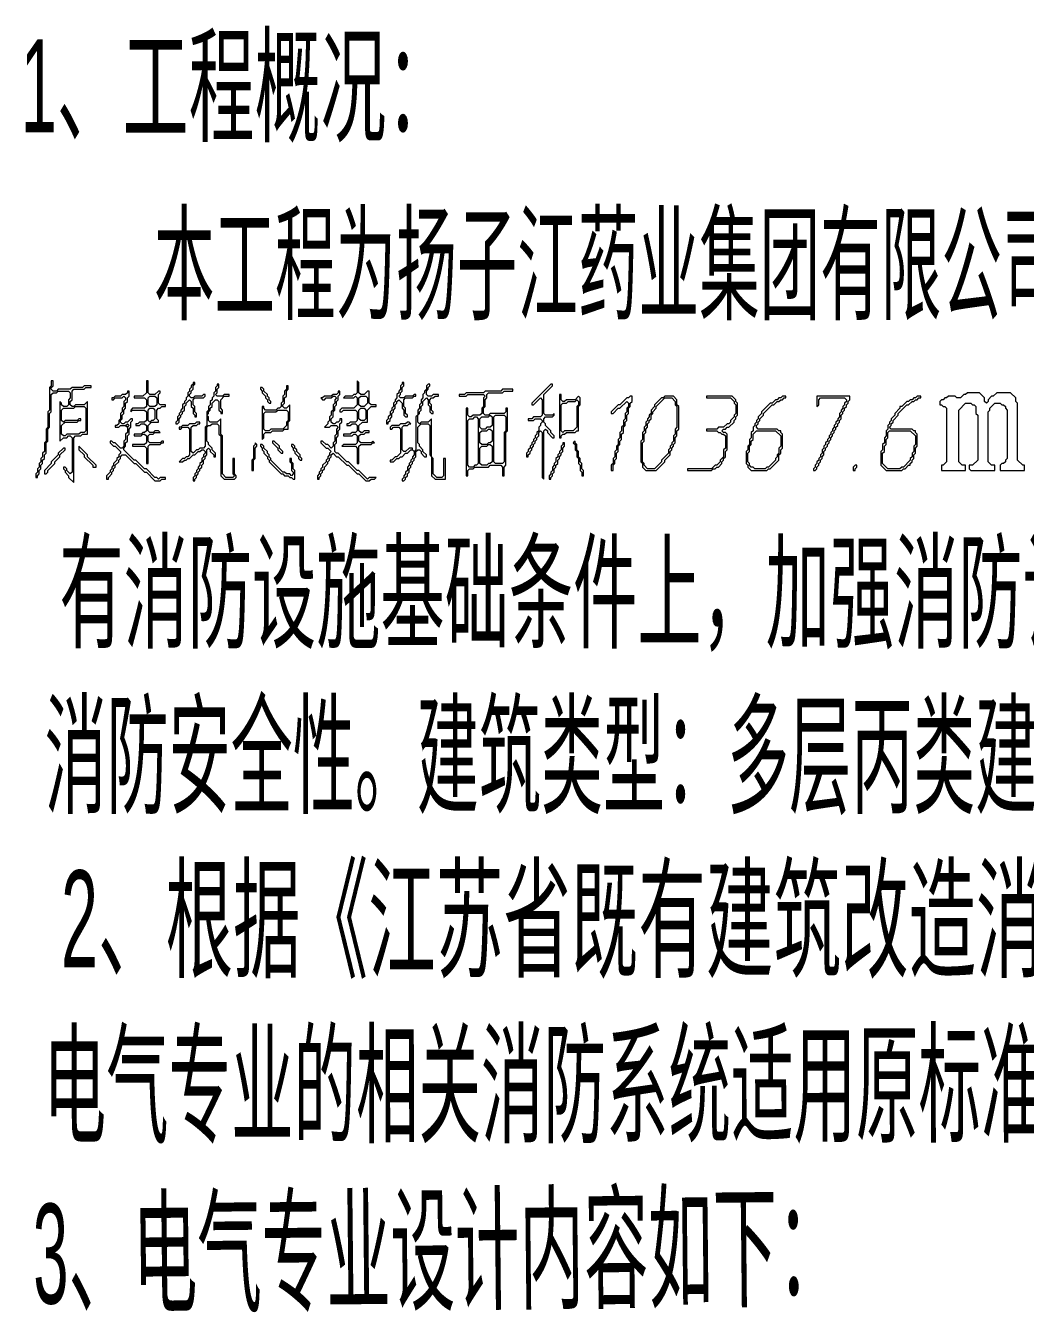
# Model space of a CAD drawing. Header units: millimetres. Extents: x 24 to 865, y 18 to 612.
# Drawn here: x 478.1 to 528.8, y 386.9 to 452.1 of the extents above; entities that cross this region are included whole.
import ezdxf

# ---------------------------------------------------------------- set-up
doc = ezdxf.new("R2010")
doc.units = ezdxf.units.MM
doc.layers.add('OCR_TEXT', color=6, linetype='CONTINUOUS', lineweight=0)
doc.layers.add('TRACE_TEXT_SYMBOL', color=6, linetype='CONTINUOUS', lineweight=0)
doc.styles.add('wqy-unicode', font='wqy-unicode')

msp = doc.modelspace()

# ---------------------------------------------------------------- linework, layer by layer
at = {"layer": 'TRACE_TEXT_SYMBOL', "color": 6}
for points in [[(479.404, 434.126), (479.404, 433.863), (479.316, 433.775), (479.316, 432.637), (479.228, 432.549), (479.228, 431.761), (479.141, 431.673), (479.141, 431.06), (479.053, 430.973), (479.053, 430.535), (478.966, 430.447), (478.966, 430.272), (478.878, 430.185), (478.878, 430.009), (478.791, 429.922), (478.791, 429.747), (478.703, 429.659), (478.703, 429.484), (478.615, 429.396), (478.615, 429.221), (478.703, 429.221), (478.703, 429.309), (478.791, 429.396), (478.791, 429.572), (478.878, 429.659), (478.878, 429.834), (478.966, 429.922), (478.966, 430.097), (479.053, 430.185), (479.053, 430.36), (479.141, 430.447), (479.141, 430.973), (479.228, 431.06), (479.228, 431.673), (479.316, 431.761), (479.316, 432.462), (479.404, 432.549), (479.404, 433.425), (479.491, 433.513), (479.666, 433.513), (479.754, 433.6), (480.279, 433.6), (480.367, 433.513), (480.367, 433.25), (480.279, 433.162), (480.279, 432.9), (480.192, 432.812), (480.017, 432.812), (479.929, 432.9), (479.929, 432.987), (479.842, 433.075), (479.842, 431.06), (480.017, 431.236), (480.192, 431.236), (480.279, 431.323), (480.367, 431.323), (480.455, 431.236), (480.455, 429.484), (480.367, 429.396), (480.192, 429.572), (480.192, 429.659), (480.104, 429.747), (480.017, 429.747), (480.017, 429.659)], [(480.017, 429.659), (480.104, 429.572), (480.104, 429.484), (480.279, 429.309), (480.279, 429.221), (480.542, 428.959), (480.542, 431.236), (480.63, 431.323), (480.892, 431.323), (480.98, 431.411), (481.243, 431.411), (481.243, 433.075), (481.068, 432.9), (480.63, 432.9), (480.542, 432.812), (480.455, 432.812), (480.367, 432.9), (480.367, 433.075), (480.455, 433.162), (480.455, 433.6), (480.542, 433.688), (481.068, 433.688), (481.155, 433.775), (481.418, 433.775), (481.418, 433.863), (481.068, 433.863), (480.98, 433.775), (480.455, 433.775), (480.367, 433.688), (479.754, 433.688), (479.666, 433.6), (479.491, 433.6), (479.404, 433.688), (479.404, 433.775), (479.491, 433.863), (479.491, 434.126), (479.404, 434.126)], [(484.22, 434.126), (484.22, 433.513), (484.045, 433.337), (483.607, 433.337), (483.607, 433.25), (484.133, 433.25), (484.22, 433.162), (484.22, 432.812), (484.133, 432.724), (483.52, 432.724), (483.432, 432.637), (483.432, 432.549), (483.52, 432.637), (484.133, 432.637), (484.22, 432.549), (484.22, 432.111), (484.133, 432.024), (483.87, 432.024), (483.783, 431.936), (483.695, 431.936), (483.695, 431.849), (483.87, 431.849), (483.958, 431.936), (484.133, 431.936), (484.22, 431.849), (484.22, 431.586), (484.133, 431.498), (484.045, 431.498), (483.958, 431.411), (483.607, 431.411), (483.607, 431.323), (483.958, 431.323), (484.045, 431.411), (484.133, 431.411), (484.22, 431.323), (484.22, 430.973), (484.133, 430.885), (483.52, 430.885), (483.52, 430.798), (484.133, 430.798), (484.22, 430.71), (484.22, 429.922), (484.308, 429.922), (484.308, 430.798), (484.396, 430.885), (484.921, 430.885), (485.009, 430.973), (485.096, 430.973), (485.096, 431.06), (485.009, 431.06), (484.921, 430.973), (484.396, 430.973), (484.308, 431.06), (484.308, 431.323), (484.396, 431.411), (484.571, 431.411), (484.658, 431.498), (484.921, 431.498), (484.834, 431.586), (484.658, 431.586), (484.571, 431.498), (484.396, 431.498), (484.308, 431.586), (484.308, 431.849)], [(484.308, 431.849), (484.483, 432.024), (484.834, 432.024), (484.834, 432.111), (484.746, 432.199), (484.746, 432.637), (484.834, 432.724), (484.921, 432.724), (485.009, 432.812), (485.184, 432.812), (485.184, 432.9), (484.921, 432.9), (484.834, 432.987), (484.834, 433.425), (484.921, 433.513), (484.921, 433.6), (484.834, 433.6), (484.658, 433.425), (484.396, 433.425), (484.308, 433.513), (484.308, 434.126), (484.22, 434.126)], [(487.811, 433.951), (487.811, 433.863), (487.724, 433.775), (487.724, 433.6), (487.636, 433.513), (487.636, 433.337), (487.548, 433.25), (487.548, 433.162), (487.461, 433.075), (487.461, 432.9), (487.373, 432.812), (487.373, 432.637), (487.286, 432.549), (487.286, 431.849), (487.198, 431.761), (487.198, 430.798), (487.111, 430.71), (486.935, 430.71), (486.848, 430.623), (486.76, 430.623), (486.585, 430.447), (486.497, 430.535), (486.497, 431.761), (486.585, 431.849), (486.76, 431.849), (486.848, 431.936), (486.935, 431.936), (486.935, 432.024), (486.76, 432.024), (486.673, 431.936), (486.41, 431.936), (486.322, 431.849), (486.06, 431.849), (485.972, 431.761), (485.884, 431.761), (485.884, 431.673), (485.972, 431.673), (486.06, 431.761), (486.322, 431.761), (486.41, 431.673), (486.41, 430.36), (486.322, 430.272), (486.235, 430.272), (486.147, 430.185), (486.06, 430.185), (485.884, 430.009), (486.06, 430.009), (486.147, 430.097), (486.235, 430.097), (486.322, 430.185), (486.41, 430.185), (486.585, 430.36), (486.673, 430.36), (486.848, 430.535), (486.935, 430.535), (487.023, 430.623), (487.111, 430.623), (487.198, 430.535), (487.198, 430.447), (487.111, 430.36), (487.111, 430.272), (487.023, 430.185), (487.023, 430.009), (486.935, 429.922)], [(487.461, 432.024), (487.373, 432.111), (487.373, 432.287), (487.286, 432.374), (487.373, 432.462), (487.373, 432.549), (487.461, 432.637), (487.461, 432.724), (487.548, 432.812), (487.548, 432.987), (487.724, 433.162), (487.811, 433.162), (487.899, 433.075), (487.899, 432.637), (487.986, 432.549), (487.986, 432.462), (488.074, 432.462), (488.074, 432.637), (487.986, 432.724), (487.986, 433.162), (488.161, 433.337), (488.424, 433.337), (488.424, 433.425), (488.161, 433.425), (488.074, 433.337), (487.811, 433.337), (487.724, 433.425), (487.811, 433.513), (487.811, 433.688), (487.899, 433.775), (487.899, 433.951), (487.811, 433.951)], [(494.905, 434.126), (494.905, 433.513), (494.817, 433.425), (494.73, 433.425), (494.642, 433.337), (494.292, 433.337), (494.204, 433.25), (494.73, 433.25), (494.817, 433.337), (494.905, 433.25), (494.905, 432.9), (494.73, 432.724), (494.117, 432.724), (494.029, 432.637), (494.029, 432.549), (494.117, 432.549), (494.204, 432.637), (494.817, 432.637), (494.905, 432.549), (494.905, 432.111), (494.817, 432.024), (494.555, 432.024), (494.467, 431.936), (494.38, 431.936), (494.38, 431.849), (494.555, 431.849), (494.642, 431.936), (494.817, 431.936), (494.905, 431.849), (494.905, 431.586), (494.817, 431.498), (494.642, 431.498), (494.555, 431.411), (494.204, 431.411), (494.204, 431.323), (494.642, 431.323), (494.73, 431.411), (494.817, 431.411), (494.905, 431.323), (494.905, 430.973), (494.817, 430.885), (494.204, 430.885), (494.117, 430.798), (494.817, 430.798), (494.905, 430.71), (494.905, 429.922), (494.993, 429.922), (494.993, 430.798), (495.08, 430.885), (495.606, 430.885), (495.693, 430.973), (495.781, 430.973), (495.693, 431.06), (495.606, 430.973), (495.08, 430.973), (494.993, 431.06), (494.993, 431.323), (495.08, 431.411), (495.255, 431.411), (495.343, 431.498), (495.518, 431.498), (495.518, 431.586), (495.255, 431.586), (495.168, 431.498)], [(495.168, 431.498), (495.08, 431.498), (494.993, 431.586), (494.993, 431.849), (495.168, 432.024), (495.43, 432.024), (495.43, 432.637), (495.606, 432.812), (495.868, 432.812), (495.868, 432.9), (495.606, 432.9), (495.518, 432.987), (495.518, 433.6), (495.43, 433.6), (495.255, 433.425), (495.08, 433.425), (494.993, 433.513), (494.993, 434.038), (494.905, 434.126)], [(498.496, 433.951), (498.408, 433.863), (498.408, 433.688), (498.321, 433.6), (498.321, 433.513), (498.233, 433.425), (498.233, 433.25), (498.145, 433.162), (498.145, 432.987), (498.058, 432.9), (498.058, 432.724), (497.97, 432.637), (497.97, 432.374), (497.883, 432.287), (497.883, 430.623), (497.795, 430.535), (497.708, 430.623), (497.708, 430.71), (497.532, 430.71), (497.357, 430.535), (497.27, 430.535), (497.182, 430.623), (497.182, 431.761), (497.27, 431.849), (497.445, 431.849), (497.532, 431.936), (497.62, 431.936), (497.532, 432.024), (497.445, 432.024), (497.357, 431.936), (497.094, 431.936), (497.007, 431.849), (496.657, 431.849), (496.569, 431.761), (496.569, 431.673), (496.657, 431.673), (496.744, 431.761), (497.007, 431.761), (497.094, 431.673), (497.094, 430.447), (496.919, 430.272), (496.832, 430.272), (496.657, 430.097), (496.569, 430.097), (496.569, 430.009), (496.744, 430.009), (496.919, 430.185), (497.007, 430.185), (497.094, 430.272), (497.182, 430.272), (497.357, 430.447), (497.445, 430.447), (497.62, 430.623), (497.708, 430.623), (497.795, 430.535), (497.795, 430.36), (497.708, 430.272), (497.708, 430.185), (497.62, 430.097), (497.62, 430.009), (497.532, 429.922), (497.532, 429.834), (497.445, 429.747), (497.445, 429.572)], [(498.408, 433.25), (498.496, 433.162), (498.496, 432.9), (498.583, 432.812), (498.583, 432.549), (498.671, 432.462), (498.758, 432.462), (498.758, 432.549), (498.671, 432.637), (498.671, 432.9), (498.583, 432.987), (498.583, 433.162), (498.671, 433.25), (498.758, 433.25), (498.846, 433.337), (499.021, 433.337), (499.021, 433.425), (498.758, 433.425), (498.671, 433.337), (498.496, 433.337), (498.408, 433.425), (498.408, 433.6), (498.496, 433.688), (498.496, 433.775), (498.583, 433.863), (498.583, 433.951), (498.496, 433.951)], [(504.714, 433.951), (503.75, 432.987), (503.75, 432.9), (503.838, 432.9), (504.188, 433.25), (504.276, 433.162), (504.276, 432.374), (504.188, 432.287), (503.838, 432.287), (503.75, 432.199), (503.575, 432.199), (503.575, 432.111), (503.838, 432.111), (503.926, 432.199), (504.188, 432.199), (504.276, 432.111), (504.276, 432.024), (504.188, 431.936), (504.188, 431.849), (504.101, 431.761), (504.101, 431.586), (504.013, 431.498), (504.013, 431.411), (503.926, 431.323), (503.926, 431.236), (503.838, 431.148), (503.838, 431.06), (503.75, 430.973), (503.75, 430.885), (503.663, 430.798), (503.663, 430.71), (503.575, 430.623), (503.575, 430.535), (503.488, 430.447), (503.488, 430.272), (503.575, 430.272), (503.575, 430.36), (503.663, 430.447), (503.663, 430.535), (503.75, 430.623), (503.75, 430.71), (503.838, 430.798), (503.838, 430.885), (503.926, 430.973), (503.926, 431.06), (504.013, 431.148), (504.013, 431.236), (504.101, 431.323), (504.101, 431.498), (504.188, 431.586), (504.276, 431.498), (504.276, 429.221), (504.363, 429.134), (504.363, 431.586), (504.451, 431.673), (504.539, 431.586), (504.539, 431.498), (504.801, 431.236), (504.889, 431.236), (504.889, 431.323), (504.714, 431.498), (504.714, 431.586), (504.451, 431.849), (504.451, 431.936)], [(504.451, 431.936), (504.363, 432.024), (504.363, 432.199), (504.451, 432.287), (504.801, 432.287), (504.889, 432.374), (504.889, 432.462), (504.801, 432.374), (504.451, 432.374), (504.363, 432.462), (504.363, 433.425), (504.801, 433.863), (504.801, 433.951), (504.714, 433.951)], [(483.257, 433.6), (483.257, 433.513), (483.17, 433.425), (482.994, 433.425), (482.907, 433.337), (482.644, 433.337), (482.556, 433.25), (482.469, 433.25), (482.469, 433.162), (482.556, 433.162), (482.644, 433.25), (482.994, 433.25), (483.082, 433.337), (483.17, 433.25), (483.17, 433.162), (483.082, 433.075), (483.082, 432.812), (482.994, 432.724), (482.994, 432.549), (482.907, 432.462), (482.907, 432.199), (482.819, 432.111), (482.819, 431.936), (482.732, 431.849), (482.644, 431.849), (482.644, 431.761), (482.819, 431.761), (482.907, 431.849), (483.17, 431.849), (483.257, 431.761), (483.257, 431.498), (483.17, 431.411), (483.17, 431.148), (483.082, 431.06), (483.082, 430.798), (482.994, 430.71), (482.907, 430.71), (482.644, 430.973), (482.556, 430.973), (482.469, 431.06), (482.381, 431.06), (482.381, 430.973), (482.556, 430.798), (482.644, 430.798), (482.907, 430.535), (482.907, 430.447), (482.819, 430.36), (482.819, 430.272), (482.732, 430.185), (482.732, 430.097), (482.556, 429.922), (482.556, 429.834), (482.469, 429.747), (482.469, 429.659), (482.381, 429.572), (482.381, 429.484), (482.206, 429.309), (482.206, 429.134), (482.294, 429.134), (482.294, 429.221), (482.469, 429.396), (482.469, 429.484), (482.556, 429.572), (482.556, 429.659)], [(482.556, 429.659), (482.644, 429.747), (482.644, 429.834), (482.819, 430.009), (482.819, 430.097), (482.907, 430.185), (482.907, 430.272), (482.994, 430.36), (483.17, 430.36), (483.607, 429.922), (483.695, 429.922), (484.133, 429.484), (484.22, 429.484), (484.658, 429.046), (484.921, 429.046), (485.009, 429.134), (485.184, 429.134), (485.184, 429.221), (484.921, 429.221), (484.834, 429.134), (484.746, 429.221), (484.658, 429.221), (484.22, 429.659), (484.133, 429.659), (483.695, 430.097), (483.607, 430.097), (483.082, 430.623), (483.082, 430.71), (483.17, 430.798), (483.17, 430.973), (483.257, 431.06), (483.257, 431.323), (483.345, 431.411), (483.345, 431.673), (483.432, 431.761), (483.432, 432.024), (483.52, 432.111), (483.52, 432.199), (483.432, 432.199), (483.257, 432.024), (483.17, 432.024), (483.082, 431.936), (482.994, 431.936), (482.907, 432.024), (482.907, 432.111), (482.994, 432.199), (482.994, 432.374), (483.082, 432.462), (483.082, 432.637), (483.17, 432.724), (483.17, 432.987), (483.257, 433.075), (483.257, 433.25), (483.345, 433.337), (483.345, 433.6), (483.257, 433.6)], [(493.942, 433.6), (493.942, 433.513), (493.854, 433.425), (493.679, 433.425), (493.591, 433.337), (493.241, 433.337), (493.153, 433.25), (493.066, 433.25), (493.153, 433.162), (493.241, 433.162), (493.329, 433.25), (493.591, 433.25), (493.679, 433.337), (493.766, 433.337), (493.854, 433.25), (493.766, 433.162), (493.766, 432.987), (493.679, 432.9), (493.679, 432.637), (493.591, 432.549), (493.591, 432.374), (493.504, 432.287), (493.504, 432.111), (493.416, 432.024), (493.416, 431.936), (493.241, 431.761), (493.504, 431.761), (493.591, 431.849), (493.854, 431.849), (493.942, 431.761), (493.854, 431.673), (493.854, 431.411), (493.766, 431.323), (493.766, 431.06), (493.679, 430.973), (493.679, 430.798), (493.591, 430.71), (493.416, 430.885), (493.329, 430.885), (493.153, 431.06), (493.066, 431.06), (493.066, 430.973), (493.329, 430.71), (493.416, 430.71), (493.591, 430.535), (493.504, 430.447), (493.504, 430.36), (493.416, 430.272), (493.416, 430.185), (493.329, 430.097), (493.329, 430.009), (493.153, 429.834), (493.153, 429.747), (493.066, 429.659), (493.066, 429.572), (492.978, 429.484), (492.978, 429.396), (492.891, 429.309), (492.891, 429.134), (492.978, 429.134), (492.978, 429.221), (493.066, 429.309), (493.066, 429.396), (493.153, 429.484)], [(493.153, 429.484), (493.153, 429.572), (493.241, 429.659), (493.241, 429.747), (493.416, 429.922), (493.416, 430.009), (493.504, 430.097), (493.504, 430.185), (493.591, 430.272), (493.591, 430.36), (493.679, 430.447), (493.854, 430.272), (493.942, 430.272), (494.38, 429.834), (494.467, 429.834), (494.905, 429.396), (494.993, 429.396), (495.343, 429.046), (495.518, 429.046), (495.606, 429.134), (495.781, 429.134), (495.868, 429.221), (495.518, 429.221), (495.43, 429.134), (494.993, 429.572), (494.905, 429.572), (494.467, 430.009), (494.38, 430.009), (493.942, 430.447), (493.854, 430.447), (493.766, 430.535), (493.766, 430.885), (493.854, 430.973), (493.854, 431.236), (493.942, 431.323), (493.942, 431.586), (494.029, 431.673), (494.029, 431.936), (494.117, 432.024), (494.117, 432.199), (494.029, 432.199), (494.029, 432.111), (493.942, 432.024), (493.854, 432.024), (493.766, 431.936), (493.679, 431.936), (493.591, 432.024), (493.591, 432.199), (493.679, 432.287), (493.679, 432.549), (493.766, 432.637), (493.766, 432.812), (493.854, 432.9), (493.854, 433.075), (493.942, 433.162), (493.942, 433.337), (494.029, 433.425), (494.029, 433.6), (493.942, 433.6)], [(497.445, 429.572), (497.357, 429.484), (497.357, 429.396), (497.27, 429.309), (497.27, 429.221), (497.182, 429.134), (497.182, 429.046), (497.27, 429.046), (497.357, 429.134), (497.357, 429.221), (497.445, 429.309), (497.445, 429.396), (497.532, 429.484), (497.532, 429.659), (497.62, 429.747), (497.62, 429.834), (497.708, 429.922), (497.708, 430.009), (497.795, 430.097), (497.795, 430.185), (497.883, 430.272), (497.883, 430.535), (497.97, 430.623), (498.058, 430.623), (498.145, 430.535), (498.145, 430.447), (498.321, 430.272), (498.408, 430.272), (498.408, 430.36), (498.233, 430.535), (498.233, 430.623), (498.058, 430.798), (498.058, 430.885), (497.97, 430.973), (497.97, 431.761), (498.145, 431.936), (498.496, 431.936), (498.583, 431.849), (498.583, 430.36), (498.671, 430.272), (498.671, 429.309), (498.846, 429.134), (499.372, 429.134), (499.372, 430.185), (499.284, 430.185), (499.284, 429.309), (499.196, 429.221), (498.934, 429.221), (498.758, 429.396), (498.758, 430.185), (498.671, 430.272), (498.671, 432.199), (498.496, 432.024), (498.145, 432.024), (498.058, 431.936), (497.97, 432.024), (497.97, 432.374), (498.058, 432.462), (498.058, 432.549), (498.145, 432.637), (498.145, 432.812), (498.233, 432.9), (498.233, 433.075), (498.408, 433.25)], [(518.201, 433.337), (518.201, 432.812), (518.288, 432.9), (518.288, 433.162), (518.376, 433.25), (519.602, 433.25), (519.69, 433.162), (519.69, 433.075), (519.602, 432.987), (519.602, 432.9), (519.515, 432.812), (519.515, 432.724), (519.427, 432.637), (519.427, 432.549), (519.339, 432.462), (519.339, 432.287), (519.252, 432.199), (519.252, 432.111), (519.164, 432.024), (519.164, 431.936), (519.077, 431.849), (519.077, 431.761), (518.989, 431.673), (518.989, 431.586), (518.901, 431.498), (518.901, 431.411), (518.814, 431.323), (518.814, 431.236), (518.726, 431.148), (518.726, 431.06), (518.639, 430.973), (518.639, 430.885), (518.551, 430.798), (518.551, 430.71), (518.464, 430.623), (518.464, 430.447), (518.376, 430.36), (518.376, 430.272), (518.288, 430.185), (518.288, 430.097), (518.201, 430.009), (518.201, 429.922), (518.113, 429.834), (518.113, 429.747), (518.026, 429.659), (518.026, 429.572), (518.113, 429.572), (518.201, 429.659), (518.201, 429.747), (518.288, 429.834), (518.288, 429.922), (518.376, 430.009), (518.376, 430.097), (518.464, 430.185), (518.464, 430.272), (518.551, 430.36), (518.551, 430.535), (518.639, 430.623), (518.639, 430.71), (518.726, 430.798), (518.726, 430.885), (518.814, 430.973), (518.814, 431.06), (518.901, 431.148)], [(518.901, 431.148), (518.901, 431.236), (518.989, 431.323), (518.989, 431.411), (519.077, 431.498), (519.077, 431.586), (519.164, 431.673), (519.164, 431.761), (519.252, 431.849), (519.252, 431.936), (519.339, 432.024), (519.339, 432.111), (519.427, 432.199), (519.427, 432.374), (519.515, 432.462), (519.515, 432.549), (519.602, 432.637), (519.602, 432.724), (519.69, 432.812), (519.69, 432.9), (519.777, 432.987), (519.777, 433.075), (519.865, 433.162), (519.865, 433.337), (518.201, 433.337)], [(525.82, 433.513), (525.733, 433.425), (525.645, 433.425), (525.47, 433.25), (525.295, 433.25), (525.207, 433.337), (524.857, 433.337), (524.769, 433.25), (524.682, 433.25), (524.594, 433.162), (524.506, 433.162), (524.419, 433.075), (524.419, 432.9), (524.506, 432.9), (524.594, 432.812), (524.682, 432.812), (524.769, 432.724), (524.769, 430.009), (524.594, 429.834), (524.506, 429.834), (524.506, 429.572), (525.733, 429.572), (525.733, 429.834), (525.557, 429.834), (525.382, 430.009), (525.382, 432.637), (525.733, 432.987), (525.995, 432.987), (526.083, 432.9), (526.17, 432.9), (526.258, 432.812), (526.258, 432.462), (526.346, 432.374), (526.346, 430.097), (526.083, 429.834), (525.908, 429.834), (525.908, 429.659), (525.995, 429.572), (527.221, 429.572), (527.221, 429.834), (527.046, 429.834), (526.871, 430.009), (526.871, 432.549), (526.959, 432.637), (526.959, 432.724), (527.221, 432.987), (527.484, 432.987), (527.572, 432.9), (527.659, 432.9), (527.747, 432.812), (527.747, 432.724), (527.834, 432.637), (527.834, 430.185), (527.747, 430.097), (527.747, 430.009), (527.659, 429.922), (527.572, 429.922), (527.484, 429.834), (527.484, 429.572), (528.71, 429.572), (528.71, 429.834), (528.623, 429.834), (528.36, 430.097), (528.36, 432.987)], [(528.36, 432.987), (528.272, 433.075), (528.272, 433.25), (528.01, 433.513), (527.309, 433.513), (527.134, 433.337), (527.046, 433.337), (526.871, 433.162), (526.871, 433.075), (526.784, 432.987), (526.696, 433.075), (526.696, 433.25), (526.433, 433.513), (525.82, 433.513)], [(486.935, 429.922), (486.935, 429.834), (486.848, 429.747), (486.848, 429.659), (486.76, 429.572), (486.76, 429.484), (486.673, 429.396), (486.673, 429.309), (486.585, 429.221), (486.585, 429.046), (486.673, 429.046), (486.673, 429.134), (486.76, 429.221), (486.76, 429.309), (486.848, 429.396), (486.848, 429.484), (486.935, 429.572), (486.935, 429.659), (487.023, 429.747), (487.023, 429.834), (487.111, 429.922), (487.111, 430.097), (487.198, 430.185), (487.198, 430.272), (487.286, 430.36), (487.286, 430.623), (487.373, 430.71), (487.461, 430.623), (487.461, 430.535), (487.636, 430.36), (487.636, 430.272), (487.724, 430.272), (487.724, 430.447), (487.548, 430.623), (487.548, 430.71), (487.373, 430.885), (487.373, 430.973), (487.286, 431.06), (487.286, 431.761), (487.373, 431.849), (487.461, 431.849), (487.548, 431.936), (487.811, 431.936), (487.899, 431.849), (487.899, 431.411), (487.986, 431.323), (487.986, 429.309), (488.161, 429.134), (488.687, 429.134), (488.775, 429.221), (488.775, 429.309), (488.687, 429.396), (488.687, 430.185), (488.599, 430.185), (488.599, 429.396), (488.687, 429.309), (488.599, 429.221), (488.249, 429.221), (488.074, 429.396), (488.074, 431.323), (487.986, 431.411), (487.986, 432.199), (487.811, 432.024), (487.461, 432.024)]]:
    msp.add_lwpolyline(points, dxfattribs=at)
for points in [[(486.585, 434.038), (486.585, 433.951), (486.497, 433.863), (486.497, 433.775), (486.41, 433.688), (486.41, 433.6), (486.322, 433.513), (486.322, 433.337), (486.235, 433.25), (486.235, 433.162), (486.147, 433.075), (486.147, 432.987), (486.06, 432.9), (486.06, 432.724), (485.972, 432.637), (485.972, 432.549), (485.884, 432.462), (485.884, 432.374), (485.797, 432.287), (485.797, 432.111), (485.709, 432.024), (485.709, 431.936), (485.797, 431.936), (485.884, 432.024), (485.884, 432.199), (485.972, 432.287), (485.972, 432.374), (486.06, 432.462), (486.06, 432.549), (486.147, 432.637), (486.147, 432.812), (486.235, 432.9), (486.235, 432.987), (486.41, 433.162), (486.497, 433.075), (486.497, 432.812), (486.585, 432.724), (486.585, 432.462), (486.673, 432.374), (486.673, 432.287), (486.76, 432.287), (486.76, 432.462), (486.673, 432.549), (486.673, 432.812), (486.585, 432.9), (486.585, 433.162), (486.673, 433.25), (487.111, 433.25), (487.198, 433.337), (487.198, 433.425), (487.111, 433.425), (487.023, 433.337), (486.673, 433.337), (486.585, 433.25), (486.497, 433.25), (486.41, 433.337), (486.41, 433.425), (486.497, 433.513), (486.497, 433.6), (486.585, 433.688), (486.585, 433.863), (486.673, 433.951), (486.673, 434.038)], [(490.001, 433.775), (490.001, 433.688), (490.088, 433.6), (490.088, 433.513), (490.263, 433.337), (490.263, 433.25), (490.351, 433.162), (490.351, 433.075), (490.439, 432.987), (490.526, 432.987), (490.526, 433.075), (490.439, 433.162), (490.439, 433.25), (490.351, 433.337), (490.351, 433.425), (490.176, 433.6), (490.176, 433.688), (490.088, 433.775)], [(491.314, 433.863), (491.314, 433.688), (491.227, 433.6), (491.227, 433.425), (491.139, 433.337), (491.139, 433.075), (491.052, 432.987), (491.052, 432.812), (490.964, 432.724), (490.876, 432.724), (490.789, 432.637), (490.263, 432.637), (490.176, 432.724), (490.176, 432.812), (490.088, 432.812), (490.088, 431.148), (490.176, 431.236), (490.176, 431.411), (490.263, 431.498), (490.526, 431.498), (490.614, 431.586), (491.139, 431.586), (491.227, 431.673), (491.402, 431.673), (491.402, 432.024), (491.489, 432.111), (491.489, 432.9), (491.314, 432.724), (491.227, 432.724), (491.139, 432.812), (491.139, 432.9), (491.227, 432.987), (491.227, 433.25), (491.314, 433.337), (491.314, 433.6), (491.402, 433.688), (491.402, 433.863)], [(497.182, 434.038), (497.182, 433.951), (497.094, 433.863), (497.094, 433.688), (497.007, 433.6), (497.007, 433.513), (496.919, 433.425), (496.919, 433.25), (496.832, 433.162), (496.832, 433.075), (496.744, 432.987), (496.744, 432.812), (496.657, 432.724), (496.657, 432.637), (496.569, 432.549), (496.569, 432.374), (496.481, 432.287), (496.481, 432.199), (496.394, 432.111), (496.394, 431.936), (496.481, 431.936), (496.481, 432.024), (496.569, 432.111), (496.569, 432.199), (496.657, 432.287), (496.657, 432.462), (496.744, 432.549), (496.744, 432.637), (496.832, 432.724), (496.832, 432.9), (496.919, 432.987), (496.919, 433.075), (497.007, 433.162), (497.182, 432.987), (497.182, 432.724), (497.27, 432.637), (497.27, 432.374), (497.357, 432.287), (497.445, 432.287), (497.445, 432.374), (497.357, 432.462), (497.357, 432.724), (497.27, 432.812), (497.27, 433.162), (497.357, 433.25), (497.708, 433.25), (497.795, 433.337), (497.883, 433.337), (497.883, 433.425), (497.795, 433.425), (497.708, 433.337), (497.357, 433.337), (497.27, 433.25), (497.094, 433.25), (497.007, 433.337), (497.094, 433.425), (497.094, 433.513), (497.182, 433.6), (497.182, 433.775), (497.27, 433.863), (497.27, 434.038)], [(484.308, 433.25), (484.396, 433.337), (484.658, 433.337), (484.746, 433.25), (484.746, 432.9), (484.658, 432.812), (484.396, 432.812), (484.308, 432.9)], [(494.993, 433.25), (495.08, 433.337), (495.343, 433.337), (495.43, 433.25), (495.43, 432.987), (495.255, 432.812), (495.08, 432.812), (494.993, 432.9)], [(502.262, 433.688), (502.174, 433.6), (501.386, 433.6), (501.298, 433.513), (500.422, 433.513), (500.335, 433.425), (500.072, 433.425), (500.072, 433.337), (500.422, 433.337), (500.51, 433.425), (501.298, 433.425), (501.386, 433.337), (501.298, 433.25), (501.298, 432.812), (501.211, 432.724), (501.211, 432.462), (501.123, 432.374), (500.773, 432.374), (500.685, 432.287), (500.598, 432.287), (500.51, 432.374), (500.51, 432.724), (500.422, 432.724), (500.422, 429.309), (500.51, 429.309), (500.51, 429.572), (500.598, 429.659), (500.773, 429.659), (500.86, 429.747), (501.561, 429.747), (501.649, 429.834), (502.174, 429.834), (502.262, 429.747), (502.262, 429.309), (502.349, 429.309), (502.349, 429.747), (502.437, 429.834), (502.437, 431.498), (502.524, 431.586), (502.524, 432.724), (502.437, 432.724), (502.437, 432.549), (502.349, 432.462), (501.649, 432.462), (501.561, 432.374), (501.386, 432.374), (501.298, 432.462), (501.298, 432.724), (501.386, 432.812), (501.386, 433.162), (501.473, 433.25), (501.473, 433.425), (501.561, 433.513), (502.262, 433.513), (502.349, 433.6), (502.787, 433.6), (502.787, 433.688)], [(505.152, 433.425), (505.152, 431.236), (505.239, 431.236), (505.239, 431.323), (505.327, 431.411), (505.414, 431.411), (505.502, 431.498), (505.94, 431.498), (506.027, 431.586), (506.115, 431.586), (506.115, 432.812), (506.203, 432.9), (506.203, 433.25), (506.115, 433.337), (505.94, 433.162), (505.502, 433.162), (505.414, 433.075), (505.327, 433.075), (505.239, 433.162), (505.239, 433.425)], [(505.94, 433.075), (506.027, 433.162), (506.115, 433.075), (506.115, 432.9), (506.027, 432.812), (506.027, 431.761), (505.852, 431.586), (505.414, 431.586), (505.327, 431.498), (505.239, 431.586), (505.239, 432.9), (505.327, 432.987), (505.502, 432.987), (505.59, 433.075)], [(508.742, 433.337), (508.655, 433.25), (508.567, 433.25), (508.217, 432.9), (508.129, 432.9), (507.779, 432.549), (507.779, 432.462), (507.867, 432.462), (508.129, 432.724), (508.217, 432.724), (508.567, 433.075), (508.655, 432.987), (508.655, 432.812), (508.567, 432.724), (508.567, 432.549), (508.48, 432.462), (508.48, 432.199), (508.392, 432.111), (508.392, 431.849), (508.304, 431.761), (508.304, 431.586), (508.217, 431.498), (508.217, 431.236), (508.129, 431.148), (508.129, 430.885), (508.042, 430.798), (508.042, 430.623), (507.954, 430.535), (507.954, 430.272), (507.867, 430.185), (507.867, 429.922), (507.779, 429.834), (507.779, 429.572), (507.867, 429.572), (507.867, 429.834), (507.954, 429.922), (507.954, 430.097), (508.042, 430.185), (508.042, 430.447), (508.129, 430.535), (508.129, 430.798), (508.217, 430.885), (508.217, 431.06), (508.304, 431.148), (508.304, 431.411), (508.392, 431.498), (508.392, 431.761), (508.48, 431.849), (508.48, 432.024), (508.567, 432.111), (508.567, 432.374), (508.655, 432.462), (508.655, 432.724), (508.742, 432.812), (508.742, 432.987), (508.83, 433.075), (508.83, 433.337)], [(510.494, 433.337), (510.406, 433.25), (510.319, 433.25), (509.968, 432.9), (509.968, 432.812), (509.793, 432.637), (509.793, 432.462), (509.706, 432.374), (509.706, 432.287), (509.618, 432.199), (509.618, 432.111), (509.531, 432.024), (509.531, 431.849), (509.443, 431.761), (509.443, 431.586), (509.355, 431.498), (509.355, 431.148), (509.268, 431.06), (509.268, 430.009), (509.355, 429.922), (509.355, 429.747), (509.531, 429.572), (510.056, 429.572), (510.494, 430.009), (510.494, 430.097), (510.757, 430.36), (510.757, 430.535), (510.844, 430.623), (510.844, 430.71), (510.932, 430.798), (510.932, 430.885), (511.019, 430.973), (511.019, 431.236), (511.107, 431.323), (511.107, 431.586), (511.195, 431.673), (511.195, 432.812), (511.107, 432.9), (511.107, 433.162), (510.932, 433.337)], [(510.494, 433.25), (510.844, 433.25), (511.019, 433.075), (511.019, 432.9), (511.107, 432.812), (511.107, 431.761), (511.019, 431.673), (511.019, 431.411), (510.932, 431.323), (510.932, 431.06), (510.844, 430.973), (510.844, 430.885), (510.757, 430.798), (510.757, 430.71), (510.669, 430.623), (510.669, 430.447), (510.319, 430.097), (510.319, 430.009), (509.968, 429.659), (509.618, 429.659), (509.443, 429.834), (509.443, 429.922), (509.355, 430.009), (509.355, 430.973), (509.443, 431.06), (509.443, 431.411), (509.531, 431.498), (509.531, 431.673), (509.618, 431.761), (509.618, 431.936), (509.706, 432.024), (509.706, 432.111), (509.793, 432.199), (509.793, 432.374), (509.881, 432.462), (509.881, 432.549), (510.056, 432.724), (510.056, 432.812)], [(512.596, 433.337), (512.596, 433.25), (513.822, 433.25), (513.997, 433.075), (513.997, 432.987), (514.085, 432.9), (514.085, 432.462), (513.997, 432.374), (513.997, 432.287), (513.822, 432.111), (513.822, 432.024), (513.734, 431.936), (513.647, 431.936), (513.472, 431.761), (513.209, 431.761), (513.121, 431.673), (512.596, 431.673), (512.596, 431.586), (513.121, 431.586), (513.209, 431.498), (513.296, 431.498), (513.384, 431.411), (513.472, 431.411), (513.559, 431.323), (513.559, 430.71), (513.472, 430.623), (513.472, 430.272), (513.296, 430.097), (513.296, 430.009), (513.121, 429.834), (513.034, 429.834), (512.859, 429.659), (511.632, 429.659), (511.632, 429.572), (512.859, 429.572), (512.946, 429.659), (513.034, 429.659), (513.121, 429.747), (513.209, 429.747), (513.384, 429.922), (513.384, 430.009), (513.472, 430.097), (513.472, 430.185), (513.559, 430.272), (513.559, 430.535), (513.647, 430.623), (513.647, 431.411), (513.559, 431.498), (513.472, 431.498), (513.384, 431.586), (513.472, 431.673), (513.559, 431.673), (513.647, 431.761), (513.734, 431.761), (513.997, 432.024), (513.997, 432.111), (514.085, 432.199), (514.085, 432.287), (514.172, 432.374), (514.172, 432.987), (514.085, 433.075), (514.085, 433.162), (513.91, 433.337)], [(516.449, 433.337), (516.362, 433.25), (516.274, 433.25), (516.187, 433.162), (516.099, 433.162), (515.924, 432.987), (515.836, 432.987), (515.398, 432.549), (515.398, 432.462), (515.223, 432.287), (515.223, 432.199), (515.136, 432.111), (515.136, 432.024), (515.048, 431.936), (515.048, 431.849), (514.96, 431.761), (514.96, 431.586), (514.873, 431.498), (514.873, 431.236), (514.785, 431.148), (514.785, 430.885), (514.698, 430.798), (514.698, 430.623), (514.61, 430.535), (514.61, 429.922), (514.698, 429.834), (514.698, 429.747), (514.873, 429.572), (515.661, 429.572), (515.749, 429.659), (515.836, 429.659), (516.274, 430.097), (516.274, 430.36), (516.362, 430.447), (516.362, 430.623), (516.449, 430.71), (516.449, 431.411), (516.362, 431.498), (516.362, 431.586), (516.274, 431.586), (516.187, 431.673), (515.223, 431.673), (515.136, 431.761), (515.136, 431.849), (515.223, 431.936), (515.223, 432.024), (515.311, 432.111), (515.311, 432.199), (515.486, 432.374), (515.486, 432.462), (515.924, 432.9), (516.011, 432.9), (516.187, 433.075), (516.274, 433.075), (516.362, 433.162), (516.449, 433.162), (516.537, 433.25), (516.624, 433.25), (516.624, 433.337)], [(523.28, 433.337), (523.193, 433.25), (523.105, 433.25), (523.018, 433.162), (522.93, 433.162), (522.842, 433.075), (522.755, 433.075), (522.492, 432.812), (522.405, 432.812), (522.405, 432.724), (522.142, 432.462), (522.142, 432.374), (521.967, 432.199), (521.967, 432.111), (521.879, 432.024), (521.879, 431.936), (521.792, 431.849), (521.792, 431.673), (521.704, 431.586), (521.704, 431.323), (521.616, 431.236), (521.616, 430.973), (521.529, 430.885), (521.529, 430.623), (521.441, 430.535), (521.441, 429.834), (521.704, 429.572), (522.492, 429.572), (522.58, 429.659), (522.667, 429.659), (522.842, 429.834), (522.93, 429.834), (522.93, 429.922), (523.018, 430.009), (523.018, 430.097), (523.105, 430.185), (523.105, 430.36), (523.193, 430.447), (523.193, 430.71), (523.28, 430.798), (523.28, 431.411), (523.193, 431.498), (523.193, 431.586), (523.105, 431.586), (523.018, 431.673), (521.967, 431.673), (521.879, 431.761), (521.967, 431.849), (521.967, 431.936), (522.054, 432.024), (522.054, 432.111), (522.317, 432.374), (522.317, 432.462), (522.755, 432.9), (522.842, 432.9), (523.018, 433.075), (523.105, 433.075), (523.193, 433.162), (523.28, 433.162), (523.368, 433.25), (523.456, 433.25), (523.456, 433.337)], [(480.542, 432.724), (480.63, 432.812), (481.068, 432.812), (481.155, 432.724), (481.155, 431.586), (481.068, 431.498), (480.892, 431.498), (480.805, 431.411), (480.192, 431.411), (480.104, 431.323), (480.017, 431.323), (479.929, 431.411), (479.929, 431.849), (480.104, 432.024), (480.717, 432.024), (480.805, 432.111), (480.892, 432.111), (480.892, 432.199), (480.805, 432.199), (480.717, 432.111), (480.104, 432.111), (480.017, 432.024), (479.929, 432.111), (479.929, 432.637), (480.017, 432.724)], [(484.308, 432.637), (484.396, 432.724), (484.571, 432.724), (484.658, 432.637), (484.658, 432.199), (484.571, 432.111), (484.483, 432.111), (484.396, 432.024), (484.308, 432.111)], [(490.789, 432.549), (490.876, 432.637), (491.314, 432.637), (491.402, 432.549), (491.402, 432.111), (491.314, 432.024), (491.314, 431.849), (491.139, 431.673), (490.526, 431.673), (490.439, 431.586), (490.263, 431.586), (490.176, 431.673), (490.176, 432.462), (490.263, 432.549)], [(494.993, 432.637), (495.08, 432.724), (495.255, 432.724), (495.343, 432.637), (495.343, 432.199), (495.255, 432.111), (495.08, 432.111), (494.993, 432.199)], [(483.17, 431.849), (483.257, 431.936), (483.345, 431.849), (483.257, 431.761)], [(500.773, 432.199), (500.86, 432.287), (500.948, 432.287), (501.035, 432.199), (501.035, 429.922), (500.948, 429.834), (500.86, 429.834), (500.773, 429.747), (500.598, 429.747), (500.51, 429.834), (500.51, 432.111), (500.598, 432.199)], [(501.561, 432.287), (501.649, 432.374), (501.736, 432.287), (501.736, 431.849), (501.649, 431.761), (501.473, 431.761), (501.386, 431.673), (501.211, 431.673), (501.123, 431.761), (501.123, 432.199), (501.211, 432.287)], [(501.824, 432.287), (501.911, 432.374), (502.349, 432.374), (502.437, 432.287), (502.437, 431.586), (502.349, 431.498), (502.349, 430.009), (502.262, 429.922), (501.911, 429.922), (501.824, 430.009)], [(501.473, 431.586), (501.561, 431.673), (501.649, 431.673), (501.736, 431.586), (501.736, 431.06), (501.649, 430.973), (501.561, 430.973), (501.473, 430.885), (501.211, 430.885), (501.123, 430.973), (501.123, 431.498), (501.211, 431.586)], [(515.136, 431.586), (516.099, 431.586), (516.362, 431.323), (516.362, 430.798), (516.274, 430.71), (516.274, 430.447), (516.187, 430.36), (516.187, 430.272), (516.099, 430.185), (516.099, 430.097), (515.749, 429.747), (515.661, 429.747), (515.573, 429.659), (515.048, 429.659), (514.96, 429.747), (514.873, 429.747), (514.785, 429.834), (514.785, 429.922), (514.698, 430.009), (514.698, 430.447), (514.785, 430.535), (514.785, 430.798), (514.873, 430.885), (514.873, 431.06), (514.96, 431.148), (514.96, 431.411)], [(521.792, 431.498), (521.879, 431.586), (522.93, 431.586), (523.193, 431.323), (523.193, 430.885), (523.105, 430.798), (523.105, 430.535), (523.018, 430.447), (523.018, 430.272), (522.93, 430.185), (522.93, 430.097), (522.58, 429.747), (522.492, 429.747), (522.405, 429.659), (521.792, 429.659), (521.529, 429.922), (521.529, 430.447), (521.616, 430.535), (521.616, 430.798), (521.704, 430.885), (521.704, 431.148), (521.792, 431.236)], [(480.017, 430.71), (479.754, 430.447), (479.754, 430.36), (479.404, 430.009), (479.404, 429.922), (479.053, 429.572), (479.053, 429.396), (479.141, 429.396), (479.228, 429.484), (479.228, 429.572), (479.579, 429.922), (479.579, 430.009), (479.842, 430.272), (479.842, 430.36), (480.104, 430.623), (480.104, 430.71)], [(480.805, 430.798), (480.805, 430.623), (481.068, 430.36), (481.068, 430.272), (481.506, 429.834), (481.506, 429.747), (481.681, 429.747), (481.681, 429.834), (481.243, 430.272), (481.243, 430.36)], [(489.738, 430.973), (489.738, 430.885), (489.65, 430.798), (489.65, 430.185), (489.563, 430.097), (489.563, 429.572), (489.65, 429.572), (489.65, 430.097), (489.738, 430.185), (489.738, 430.71), (489.825, 430.798), (489.825, 430.885)], [(490.001, 430.885), (490.001, 430.798), (490.088, 430.71), (490.088, 430.623), (490.176, 430.535), (490.176, 430.447), (490.351, 430.272), (490.351, 430.185), (490.439, 430.097), (490.439, 430.009), (491.052, 429.396), (491.139, 429.396), (491.227, 429.309), (491.402, 429.309), (491.489, 429.221), (491.577, 429.221), (491.665, 429.134), (491.752, 429.134), (491.752, 429.572), (491.665, 429.659), (491.665, 429.922), (491.577, 430.009), (491.577, 430.185), (491.489, 430.185), (491.489, 430.009), (491.577, 429.922), (491.577, 429.572), (491.665, 429.484), (491.665, 429.396), (491.577, 429.309), (491.489, 429.396), (491.314, 429.396), (491.227, 429.484), (491.139, 429.484), (490.526, 430.097), (490.526, 430.185), (490.439, 430.272), (490.439, 430.36), (490.351, 430.447), (490.351, 430.535), (490.176, 430.71), (490.176, 430.798), (490.088, 430.885)], [(490.614, 431.06), (490.614, 430.973), (490.876, 430.71), (490.876, 430.623), (491.052, 430.447), (491.139, 430.447), (491.139, 430.535), (490.964, 430.71), (490.964, 430.798), (490.701, 431.06)], [(491.577, 430.885), (491.577, 430.798), (491.665, 430.71), (491.665, 430.623), (491.752, 430.535), (491.752, 430.447), (491.927, 430.272), (491.927, 430.185), (492.015, 430.097), (492.103, 430.097), (492.103, 430.185), (492.015, 430.272), (492.015, 430.36), (491.84, 430.535), (491.84, 430.623), (491.752, 430.71), (491.752, 430.798), (491.665, 430.885)], [(501.473, 430.798), (501.561, 430.885), (501.649, 430.885), (501.736, 430.798), (501.736, 430.009), (501.649, 429.922), (501.561, 429.922), (501.473, 429.834), (501.211, 429.834), (501.123, 429.922), (501.123, 430.71), (501.211, 430.798)], [(505.327, 430.973), (505.327, 430.885), (505.239, 430.798), (505.239, 430.623), (505.152, 430.535), (505.152, 430.447), (505.064, 430.36), (505.064, 430.272), (504.977, 430.185), (504.977, 430.009), (504.889, 429.922), (504.889, 429.834), (504.801, 429.747), (504.801, 429.572), (504.714, 429.484), (504.714, 429.396), (504.626, 429.309), (504.626, 429.134), (504.714, 429.134), (504.714, 429.221), (504.801, 429.309), (504.801, 429.396), (504.889, 429.484), (504.889, 429.659), (504.977, 429.747), (504.977, 429.834), (505.064, 429.922), (505.064, 430.097), (505.152, 430.185), (505.152, 430.272), (505.239, 430.36), (505.239, 430.447), (505.327, 430.535), (505.327, 430.71), (505.414, 430.798), (505.414, 430.973)], [(505.94, 431.06), (505.852, 430.973), (505.94, 430.885), (505.94, 430.623), (506.027, 430.535), (506.027, 430.272), (506.115, 430.185), (506.115, 429.922), (506.203, 429.834), (506.203, 429.572), (506.29, 429.484), (506.29, 429.309), (506.378, 429.309), (506.378, 429.572), (506.29, 429.659), (506.29, 429.922), (506.203, 430.009), (506.203, 430.185), (506.115, 430.272), (506.115, 430.535), (506.027, 430.623), (506.027, 430.885), (505.94, 430.973)], [(520.128, 429.834), (520.04, 429.747), (520.04, 429.572), (520.128, 429.572), (520.128, 429.659), (520.215, 429.747), (520.215, 429.834)]]:
    msp.add_lwpolyline(points, close=True, dxfattribs=at)

# ---------------------------------------------------------------- texts
at = {"layer": 'OCR_TEXT', "color": 6, "style": 'wqy-unicode'}
for s, height, width, p in [('1、工程概况：', 4.7135, 0.519661, (477.86, 446.721)), ('本工程为扬子江药业集团有限公司-综合仓库改造工程，项目位于泰州市扬子江药业集团有限公司厂区内。', 4.71346, 0.477375, (484.603, 437.701)), ('有消防设施基础条件上，加强消防设施-即新增自动喷水（预作用）灭火系统（不充气单联锁），提高该仓库的', 4.71346, 0.506039, (479.815, 421.061)), ('消防安全性。建筑类型：多层丙类建筑，本次改造不改动该建筑性质。', 4.9184, 0.468591, (479.064, 412.694)), ('2、根据《江苏省既有建筑改造消防设计技术要点（试行）》2023年7月版，本项目属于“建筑内部装修”，', 4.9184, 0.510196, (479.901, 404.374))]:
    msp.add_text(s, height=height, dxfattribs=dict(at, width=width)).set_placement(p)
for s, height, rotation, width, p in [('电气专业的相关消防系统适用原标准；复核本项目原设计图纸出图时间为2014年02月。', 4.9184, 0.07369, 0.472013, (479.014, 395.969)), ('3、电气专业设计内容如下：', 5.05548, 0.58344, 0.473673, (478.506, 387.328))]:
    msp.add_text(s, height=height, rotation=rotation, dxfattribs=dict(at, width=width)).set_placement(p)

doc.saveas('drawing.dxf')
